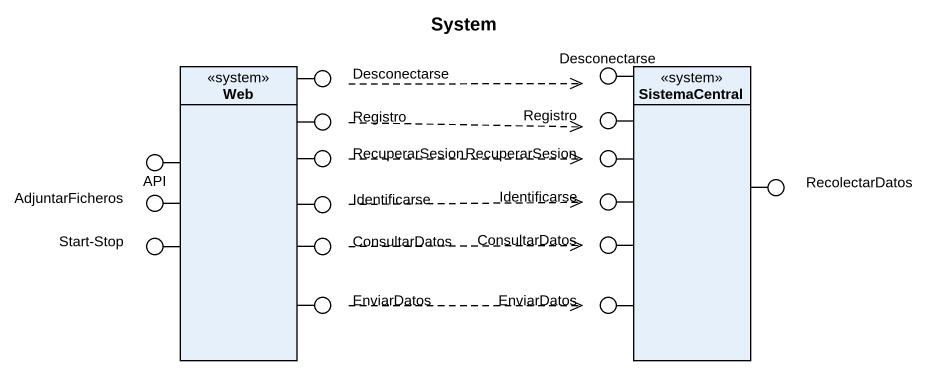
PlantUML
@startuml
title System
allowmixing
hide circle
hide empty members
class Web <<system>>
() Desconectarse
() "Desconectarse" as Desconectarse_2
class SistemaCentral <<system>>
() Registro
() "Registro" as Registro_2
() API
() RecuperarSesion
() "RecuperarSesion" as RecuperarSesion_2
() RecolectarDatos
() AdjuntarFicheros
() "Start-Stop" as Start_Stop
() Identificarse
() ConsultarDatos
() "ConsultarDatos" as ConsultarDatos_2
() "Identificarse" as Identificarse_2
() EnviarDatos
() "EnviarDatos" as EnviarDatos_2
Web -up- Desconectarse
SistemaCentral -up- Desconectarse_2
Web -up- Registro
SistemaCentral -up- Registro_2
Web -up- API
Web -up- RecuperarSesion
SistemaCentral -up- RecuperarSesion_2
SistemaCentral -right- RecolectarDatos
Web -left- AdjuntarFicheros
Web -left- Start_Stop
Web -right- Identificarse
Web -right- ConsultarDatos
SistemaCentral -left- ConsultarDatos_2
SistemaCentral -left- Identificarse_2
Web -- EnviarDatos
SistemaCentral -- EnviarDatos_2
Desconectarse .right.> Desconectarse_2
Registro .right.> Registro_2
RecuperarSesion .right.> RecuperarSesion_2
Identificarse .right.> Identificarse_2
ConsultarDatos .right.> ConsultarDatos_2
EnviarDatos .right.> EnviarDatos_2
@enduml
